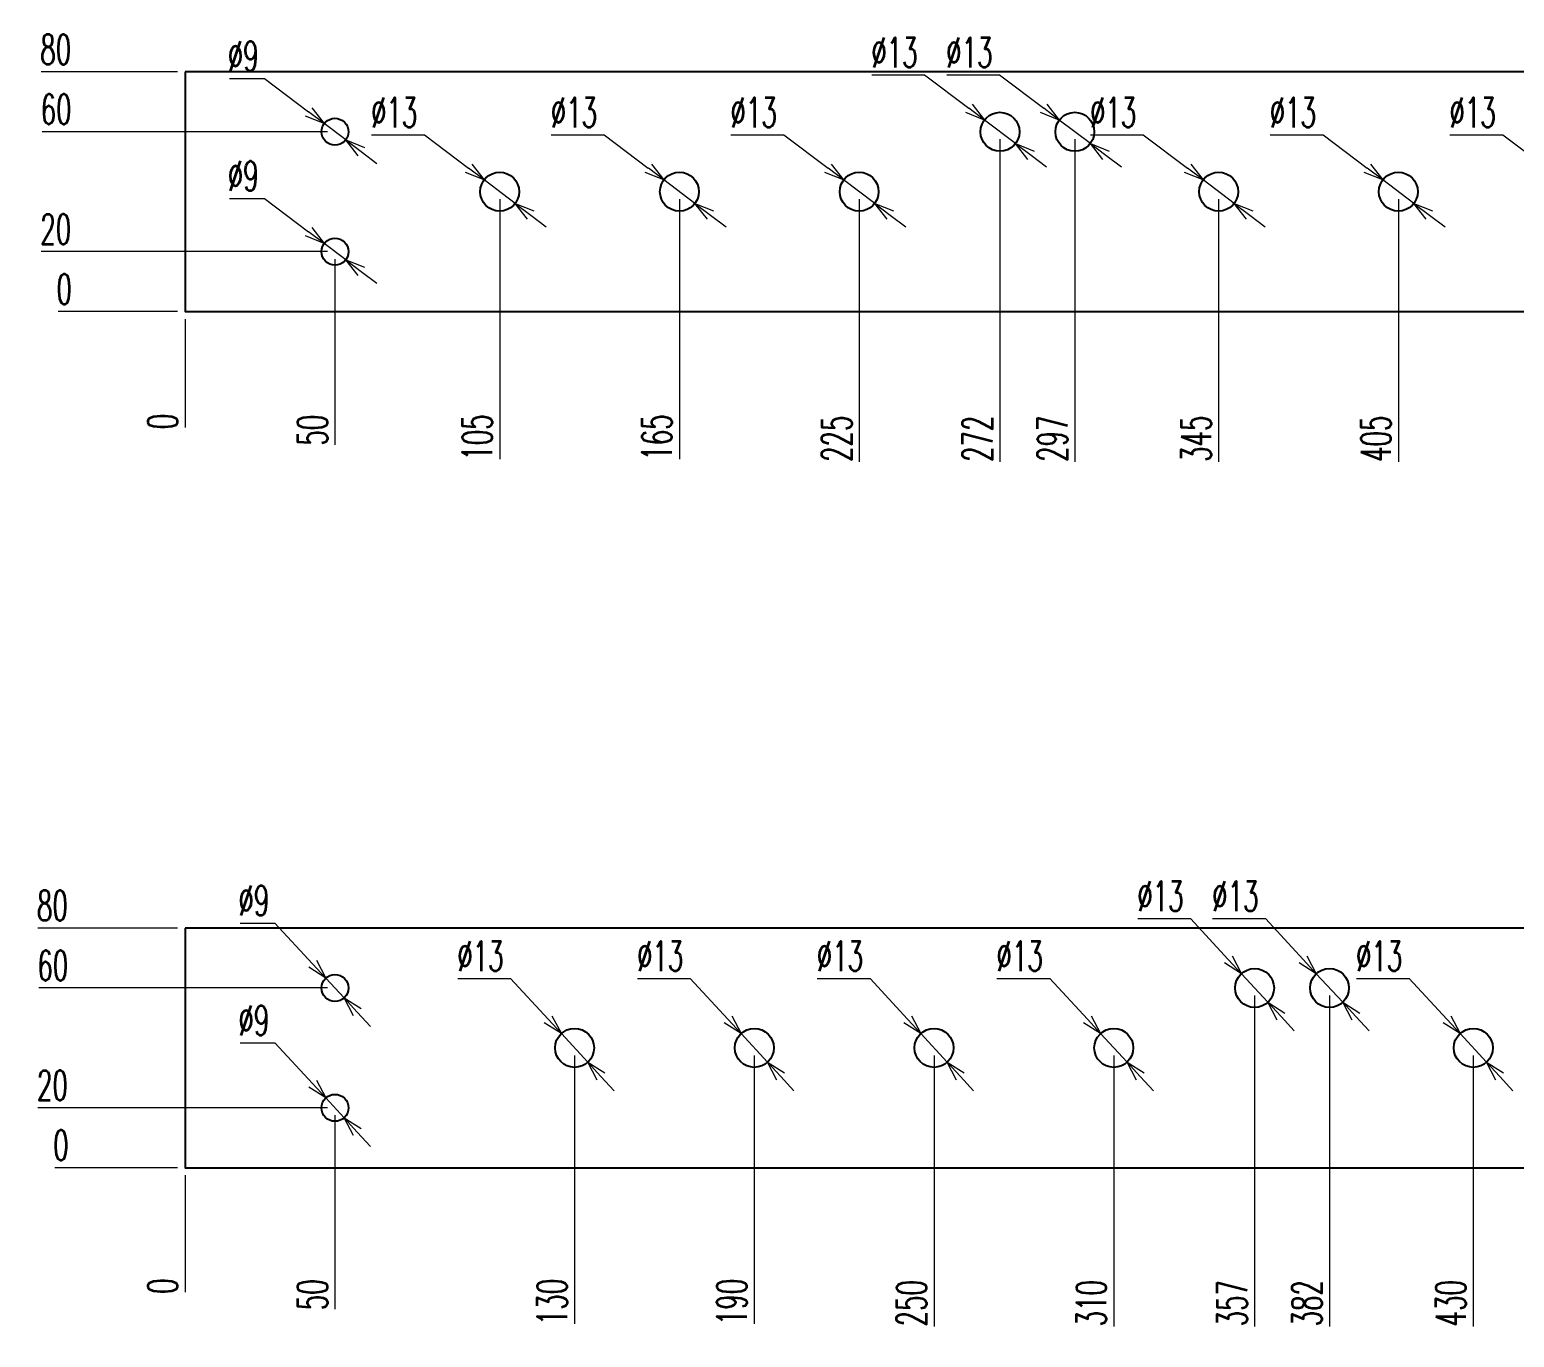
# Model space of a CAD drawing. Header units: millimetres. Extents: x 44190 to 77260, y -67199 to -50358.
# Drawn here: x 57994.9 to 58490.5, y -52876.5 to -52440.1 of the extents above; entities that cross this region are included whole.
import ezdxf

# ---------------------------------------------------------------- set-up
doc = ezdxf.new("R2010")
doc.units = ezdxf.units.MM
doc.header["$LTSCALE"] = 3
doc.layers.add('@.VISIBLE', color=7, linetype='Continuous')
doc.styles.add('Ann_w01', font='romans.shx', dxfattribs={"width": 0.6, "bigfont": 'chineset.shx'})
doc.dimstyles.new('Dim 01_SC05', dxfattribs={"dimscale": 5, "dimtxt": 2, "dimasz": 1.3, "dimexe": 0.5, "dimexo": 0.5, "dimgap": 0.5, "dimtad": 1, "dimtoh": 1, "dimdec": 1, "dimzin": 12, "dimdsep": 46, "dimtxsty": 'Ann_w01', "dimblk": 'OPEN30', "dimcen": 1.5, "dimclrd": 6, "dimclre": 6, "dimclrt": 3, "dimadec": 1, "dimazin": 3, "dimtm": 1e-09, "dimtfac": 1, "dimtdec": 1, "dimtmove": 0, "dimatfit": 3, "dimldrblk": 'OPEN30', "dimfxl": 1, "dimtolj": 1, "dimlwd": 20, "dimlwe": 20, "dimarcsym": 0})

# ---------------------------------------------------------------- blocks, each defined once
blk = doc.blocks.new('*D562')
at = {"color": 6, "lineweight": 20, "transparency": 16777216}
blk.add_line((58046.83, -52536.66), (58046.83, -52572.89), dxfattribs=at)
at = {"layer": 'Defpoints', "color": 0, "transparency": 16777216}
for p in [(58046.83, -52494.16), (58046.83, -52534.16), (58046.83, -52566.39)]:
    blk.add_point(p, dxfattribs=at)
at = {"color": 3, "transparency": 16777216, "insert": (58039.33, -52570.89), "char_height": 10, "attachment_point": 5, "rotation": 90, "style": 'Ann_w01'}
blk.add_mtext('\\A1;0', dxfattribs=at)
blk = doc.blocks.new('_Open30')
at = {"color": 0, "linetype": 'ByBlock', "lineweight": -2}
for p, q in [((-1, 0.268), (0, 0)), ((0, 0), (-1, -0.268)), ((0, 0), (-1, 0))]:
    blk.add_line(p, q, dxfattribs=at)
blk = doc.blocks.new('*D563')
at = {"color": 6, "lineweight": 20, "transparency": 16777216}
blk.add_line((58096.83, -52516.66), (58096.83, -52578.61), dxfattribs=at)
at = {"layer": 'Defpoints', "color": 0, "transparency": 16777216}
for p in [(58046.83, -52494.16), (58096.83, -52514.16), (58096.83, -52566.39)]:
    blk.add_point(p, dxfattribs=at)
at = {"color": 3, "transparency": 16777216, "insert": (58089.33, -52573.75), "char_height": 10, "attachment_point": 5, "rotation": 90, "style": 'Ann_w01'}
blk.add_mtext('\\A1;50', dxfattribs=at)
blk = doc.blocks.new('*D564')
at = {"color": 6, "lineweight": 20, "transparency": 16777216}
blk.add_line((58151.83, -52496.66), (58151.83, -52583.46), dxfattribs=at)
at = {"layer": 'Defpoints', "color": 0, "transparency": 16777216}
for p in [(58046.83, -52494.16), (58151.83, -52494.16), (58151.83, -52566.39)]:
    blk.add_point(p, dxfattribs=at)
at = {"color": 3, "transparency": 16777216, "insert": (58144.33, -52576.18), "char_height": 10, "attachment_point": 5, "rotation": 90, "style": 'Ann_w01'}
blk.add_mtext('\\A1;105', dxfattribs=at)
blk = doc.blocks.new('*D565')
at = {"color": 6, "lineweight": 20, "transparency": 16777216}
blk.add_line((58211.83, -52496.66), (58211.83, -52583.46), dxfattribs=at)
at = {"layer": 'Defpoints', "color": 0, "transparency": 16777216}
for p in [(58046.83, -52494.16), (58211.83, -52494.16), (58211.83, -52566.39)]:
    blk.add_point(p, dxfattribs=at)
at = {"color": 3, "transparency": 16777216, "insert": (58204.33, -52576.18), "char_height": 10, "attachment_point": 5, "rotation": 90, "style": 'Ann_w01'}
blk.add_mtext('\\A1;165', dxfattribs=at)
blk = doc.blocks.new('*D566')
at = {"color": 6, "lineweight": 20, "transparency": 16777216}
blk.add_line((58271.83, -52496.66), (58271.83, -52584.32), dxfattribs=at)
at = {"layer": 'Defpoints', "color": 0, "transparency": 16777216}
for p in [(58046.83, -52494.16), (58271.83, -52494.16), (58271.83, -52566.39)]:
    blk.add_point(p, dxfattribs=at)
at = {"color": 3, "transparency": 16777216, "insert": (58264.33, -52576.61), "char_height": 10, "attachment_point": 5, "rotation": 90, "style": 'Ann_w01'}
blk.add_mtext('\\A1;225', dxfattribs=at)
blk = doc.blocks.new('*D567')
at = {"color": 6, "lineweight": 20, "transparency": 16777216}
blk.add_line((58318.83, -52476.66), (58318.83, -52584.32), dxfattribs=at)
at = {"layer": 'Defpoints', "color": 0, "transparency": 16777216}
for p in [(58318.83, -52474.16), (58046.83, -52494.16), (58318.83, -52566.39)]:
    blk.add_point(p, dxfattribs=at)
at = {"color": 3, "transparency": 16777216, "insert": (58311.33, -52576.61), "char_height": 10, "attachment_point": 5, "rotation": 90, "style": 'Ann_w01'}
blk.add_mtext('\\A1;272', dxfattribs=at)
blk = doc.blocks.new('*D568')
at = {"color": 6, "lineweight": 20, "transparency": 16777216}
blk.add_line((58343.83, -52476.66), (58343.83, -52584.32), dxfattribs=at)
at = {"layer": 'Defpoints', "color": 0, "transparency": 16777216}
for p in [(58343.83, -52474.16), (58046.83, -52494.16), (58343.83, -52566.39)]:
    blk.add_point(p, dxfattribs=at)
at = {"color": 3, "transparency": 16777216, "insert": (58336.33, -52576.61), "char_height": 10, "attachment_point": 5, "rotation": 90, "style": 'Ann_w01'}
blk.add_mtext('\\A1;297', dxfattribs=at)
blk = doc.blocks.new('*D569')
at = {"color": 6, "lineweight": 20, "transparency": 16777216}
blk.add_line((58391.83, -52496.66), (58391.83, -52584.32), dxfattribs=at)
at = {"layer": 'Defpoints', "color": 0, "transparency": 16777216}
for p in [(58046.83, -52494.16), (58391.83, -52494.16), (58391.83, -52566.39)]:
    blk.add_point(p, dxfattribs=at)
at = {"color": 3, "transparency": 16777216, "insert": (58384.33, -52576.61), "char_height": 10, "attachment_point": 5, "rotation": 90, "style": 'Ann_w01'}
blk.add_mtext('\\A1;345', dxfattribs=at)
blk = doc.blocks.new('*D570')
at = {"color": 6, "lineweight": 20, "transparency": 16777216}
blk.add_line((58451.83, -52496.66), (58451.83, -52584.32), dxfattribs=at)
at = {"layer": 'Defpoints', "color": 0, "transparency": 16777216}
for p in [(58046.83, -52494.16), (58451.83, -52494.16), (58451.83, -52566.39)]:
    blk.add_point(p, dxfattribs=at)
at = {"color": 3, "transparency": 16777216, "insert": (58444.33, -52576.61), "char_height": 10, "attachment_point": 5, "rotation": 90, "style": 'Ann_w01'}
blk.add_mtext('\\A1;405', dxfattribs=at)
blk = doc.blocks.new('*D571')
at = {"color": 6, "lineweight": 20, "transparency": 16777216}
blk.add_line((58511.83, -52496.66), (58511.83, -52584.32), dxfattribs=at)
at = {"layer": 'Defpoints', "color": 0, "transparency": 16777216}
for p in [(58046.83, -52494.16), (58511.83, -52494.16), (58511.83, -52566.39)]:
    blk.add_point(p, dxfattribs=at)
at = {"color": 3, "transparency": 16777216, "insert": (58504.33, -52576.61), "char_height": 10, "attachment_point": 5, "rotation": 90, "style": 'Ann_w01'}
blk.add_mtext('\\A1;465', dxfattribs=at)
blk = doc.blocks.new('*D572')
at = {"color": 6, "lineweight": 20, "transparency": 16777216}
blk.add_line((58571.83, -52496.66), (58571.83, -52584.32), dxfattribs=at)
at = {"layer": 'Defpoints', "color": 0, "transparency": 16777216}
for p in [(58046.83, -52494.16), (58571.83, -52494.16), (58571.83, -52566.39)]:
    blk.add_point(p, dxfattribs=at)
at = {"color": 3, "transparency": 16777216, "insert": (58564.33, -52576.61), "char_height": 10, "attachment_point": 5, "rotation": 90, "style": 'Ann_w01'}
blk.add_mtext('\\A1;525', dxfattribs=at)
blk = doc.blocks.new('*D573')
at = {"color": 6, "lineweight": 20, "transparency": 16777216}
blk.add_line((58631.83, -52496.66), (58631.83, -52584.32), dxfattribs=at)
at = {"layer": 'Defpoints', "color": 0, "transparency": 16777216}
for p in [(58046.83, -52494.16), (58631.83, -52494.16), (58631.83, -52566.39)]:
    blk.add_point(p, dxfattribs=at)
at = {"color": 3, "transparency": 16777216, "insert": (58624.33, -52576.61), "char_height": 10, "attachment_point": 5, "rotation": 90, "style": 'Ann_w01'}
blk.add_mtext('\\A1;585', dxfattribs=at)
blk = doc.blocks.new('*D574')
at = {"color": 6, "lineweight": 20, "transparency": 16777216}
blk.add_line((58691.83, -52496.66), (58691.83, -52584.04), dxfattribs=at)
at = {"layer": 'Defpoints', "color": 0, "transparency": 16777216}
for p in [(58046.83, -52494.16), (58691.83, -52494.16), (58691.83, -52566.39)]:
    blk.add_point(p, dxfattribs=at)
at = {"color": 3, "transparency": 16777216, "insert": (58684.33, -52576.46), "char_height": 10, "attachment_point": 5, "rotation": 90, "style": 'Ann_w01'}
blk.add_mtext('\\A1;645', dxfattribs=at)
blk = doc.blocks.new('*D575')
at = {"color": 6, "lineweight": 20, "transparency": 16777216}
blk.add_line((58736.83, -52516.66), (58736.83, -52584.04), dxfattribs=at)
at = {"layer": 'Defpoints', "color": 0, "transparency": 16777216}
for p in [(58046.83, -52494.16), (58736.83, -52514.16), (58736.83, -52566.39)]:
    blk.add_point(p, dxfattribs=at)
at = {"color": 3, "transparency": 16777216, "insert": (58729.33, -52576.46), "char_height": 10, "attachment_point": 5, "rotation": 90, "style": 'Ann_w01'}
blk.add_mtext('\\A1;690', dxfattribs=at)
blk = doc.blocks.new('*D576')
at = {"color": 6, "lineweight": 20, "transparency": 16777216}
blk.add_line((58786.83, -52536.66), (58786.83, -52584.32), dxfattribs=at)
at = {"layer": 'Defpoints', "color": 0, "transparency": 16777216}
for p in [(58046.83, -52494.16), (58786.83, -52534.16), (58786.83, -52566.39)]:
    blk.add_point(p, dxfattribs=at)
at = {"color": 3, "transparency": 16777216, "insert": (58779.33, -52576.61), "char_height": 10, "attachment_point": 5, "rotation": 90, "style": 'Ann_w01'}
blk.add_mtext('\\A1;740', dxfattribs=at)
blk = doc.blocks.new('*D577')
at = {"color": 6, "lineweight": 20, "transparency": 16777216}
blk.add_line((58044.33, -52534.16), (58004.48, -52534.16), dxfattribs=at)
at = {"layer": 'Defpoints', "color": 0, "transparency": 16777216}
for p in [(58010.98, -52534.16), (58046.83, -52534.16), (58046.83, -52534.16)]:
    blk.add_point(p, dxfattribs=at)
at = {"color": 3, "transparency": 16777216, "insert": (58006.48, -52526.66), "char_height": 10, "attachment_point": 5, "style": 'Ann_w01'}
blk.add_mtext('\\A1;0', dxfattribs=at)
blk = doc.blocks.new('*D578')
at = {"color": 6, "lineweight": 20, "transparency": 16777216}
blk.add_line((58094.33, -52514.16), (57998.77, -52514.16), dxfattribs=at)
at = {"layer": 'Defpoints', "color": 0, "transparency": 16777216}
for p in [(58010.98, -52514.16), (58096.83, -52514.16), (58046.83, -52534.16)]:
    blk.add_point(p, dxfattribs=at)
at = {"color": 3, "transparency": 16777216, "insert": (58003.63, -52506.66), "char_height": 10, "attachment_point": 5, "style": 'Ann_w01'}
blk.add_mtext('\\A1;20', dxfattribs=at)
blk = doc.blocks.new('*D579')
at = {"color": 6, "lineweight": 20, "transparency": 16777216}
blk.add_line((58094.33, -52474.16), (57999.05, -52474.16), dxfattribs=at)
at = {"layer": 'Defpoints', "color": 0, "transparency": 16777216}
for p in [(58010.98, -52474.16), (58096.83, -52474.16), (58046.83, -52534.16)]:
    blk.add_point(p, dxfattribs=at)
at = {"color": 3, "transparency": 16777216, "insert": (58003.77, -52466.66), "char_height": 10, "attachment_point": 5, "style": 'Ann_w01'}
blk.add_mtext('\\A1;60', dxfattribs=at)
blk = doc.blocks.new('*D580')
at = {"color": 6, "lineweight": 20, "transparency": 16777216}
blk.add_line((58044.33, -52454.16), (57998.77, -52454.16), dxfattribs=at)
at = {"layer": 'Defpoints', "color": 0, "transparency": 16777216}
for p in [(58010.98, -52454.16), (58046.83, -52454.16), (58046.83, -52534.16)]:
    blk.add_point(p, dxfattribs=at)
at = {"color": 3, "transparency": 16777216, "insert": (58003.63, -52446.66), "char_height": 10, "attachment_point": 5, "style": 'Ann_w01'}
blk.add_mtext('\\A1;80', dxfattribs=at)
blk = doc.blocks.new('*D583')
at = {"color": 6, "lineweight": 20, "transparency": 16777216}
for p, q in [((58061.64, -52456.39), (58073.28, -52456.39)), ((58073.28, -52456.39), (58088.05, -52467.53)), ((58100.42, -52476.87), (58093.24, -52471.45)), ((58105.61, -52480.78), (58110.8, -52484.7))]:
    blk.add_line(p, q, dxfattribs=at)
at = {"layer": 'Defpoints', "color": 0, "transparency": 16777216}
for p in [(58093.24, -52471.45), (58100.42, -52476.87)]:
    blk.add_point(p, dxfattribs=at)
at = {"color": 6, "lineweight": 20, "transparency": 16777216, "xscale": 6.5, "yscale": 6.5, "zscale": 6.5}
for p, rotation in [((58093.24, -52471.45), 322.9653012072072), ((58100.42, -52476.87), 142.9653012072072)]:
    blk.add_blockref('_Open30', p, dxfattribs=dict(at, rotation=rotation))
at = {"color": 3, "transparency": 16777216, "insert": (58066.21, -52448.89), "char_height": 10, "attachment_point": 5, "style": 'Ann_w01'}
blk.add_mtext('\\A1;∅9', dxfattribs=at)
blk = doc.blocks.new('*D584')
at = {"color": 6, "lineweight": 20, "transparency": 16777216}
for p, q in [((58061.64, -52496.39), (58073.28, -52496.39)), ((58073.28, -52496.39), (58088.05, -52507.53)), ((58100.42, -52516.87), (58093.24, -52511.45)), ((58105.61, -52520.78), (58110.8, -52524.7))]:
    blk.add_line(p, q, dxfattribs=at)
at = {"layer": 'Defpoints', "color": 0, "transparency": 16777216}
for p in [(58093.24, -52511.45), (58100.42, -52516.87)]:
    blk.add_point(p, dxfattribs=at)
at = {"color": 6, "lineweight": 20, "transparency": 16777216, "xscale": 6.5, "yscale": 6.5, "zscale": 6.5}
for p, rotation in [((58093.24, -52511.45), 322.9653012072993), ((58100.42, -52516.87), 142.9653012072993)]:
    blk.add_blockref('_Open30', p, dxfattribs=dict(at, rotation=rotation))
at = {"color": 3, "transparency": 16777216, "insert": (58066.21, -52488.89), "char_height": 10, "attachment_point": 5, "style": 'Ann_w01'}
blk.add_mtext('\\A1;∅9', dxfattribs=at)
blk = doc.blocks.new('*D588')
at = {"color": 6, "lineweight": 20, "transparency": 16777216}
for p, q in [((58469.04, -52475.18), (58486.68, -52475.18)), ((58486.68, -52475.18), (58501.45, -52486.33)), ((58517.02, -52498.07), (58506.64, -52490.24)), ((58522.21, -52501.99), (58527.4, -52505.9))]:
    blk.add_line(p, q, dxfattribs=at)
at = {"layer": 'Defpoints', "color": 0, "transparency": 16777216}
for p in [(58506.64, -52490.24), (58517.02, -52498.07)]:
    blk.add_point(p, dxfattribs=at)
at = {"color": 6, "lineweight": 20, "transparency": 16777216, "xscale": 6.5, "yscale": 6.5, "zscale": 6.5}
for p, rotation in [((58506.64, -52490.24), 322.9653012073327), ((58517.02, -52498.07), 142.9653012073327)]:
    blk.add_blockref('_Open30', p, dxfattribs=dict(at, rotation=rotation))
at = {"color": 3, "transparency": 16777216, "insert": (58476.61, -52467.68), "char_height": 10, "attachment_point": 5, "style": 'Ann_w01'}
blk.add_mtext('\\A1;∅13', dxfattribs=at)
blk = doc.blocks.new('*D589')
at = {"color": 6, "lineweight": 20, "transparency": 16777216}
for p, q in [((58409.04, -52475.18), (58426.68, -52475.18)), ((58426.68, -52475.18), (58441.45, -52486.33)), ((58457.02, -52498.07), (58446.64, -52490.24)), ((58462.21, -52501.99), (58467.4, -52505.9))]:
    blk.add_line(p, q, dxfattribs=at)
at = {"layer": 'Defpoints', "color": 0, "transparency": 16777216}
for p in [(58446.64, -52490.24), (58457.02, -52498.07)]:
    blk.add_point(p, dxfattribs=at)
at = {"color": 6, "lineweight": 20, "transparency": 16777216, "xscale": 6.5, "yscale": 6.5, "zscale": 6.5}
for p, rotation in [((58446.64, -52490.24), 322.9653012073839), ((58457.02, -52498.07), 142.9653012073839)]:
    blk.add_blockref('_Open30', p, dxfattribs=dict(at, rotation=rotation))
at = {"color": 3, "transparency": 16777216, "insert": (58416.61, -52467.68), "char_height": 10, "attachment_point": 5, "style": 'Ann_w01'}
blk.add_mtext('\\A1;∅13', dxfattribs=at)
blk = doc.blocks.new('*D590')
at = {"color": 6, "lineweight": 20, "transparency": 16777216}
for p, q in [((58349.04, -52475.18), (58366.68, -52475.18)), ((58366.68, -52475.18), (58381.45, -52486.33)), ((58397.02, -52498.07), (58386.64, -52490.24)), ((58402.21, -52501.99), (58407.4, -52505.9))]:
    blk.add_line(p, q, dxfattribs=at)
at = {"layer": 'Defpoints', "color": 0, "transparency": 16777216}
for p in [(58386.64, -52490.24), (58397.02, -52498.07)]:
    blk.add_point(p, dxfattribs=at)
at = {"color": 6, "lineweight": 20, "transparency": 16777216, "xscale": 6.5, "yscale": 6.5, "zscale": 6.5}
for p, rotation in [((58386.64, -52490.24), 322.9653012073646), ((58397.02, -52498.07), 142.9653012073646)]:
    blk.add_blockref('_Open30', p, dxfattribs=dict(at, rotation=rotation))
at = {"color": 3, "transparency": 16777216, "insert": (58356.61, -52467.68), "char_height": 10, "attachment_point": 5, "style": 'Ann_w01'}
blk.add_mtext('\\A1;∅13', dxfattribs=at)
blk = doc.blocks.new('*D591')
at = {"color": 6, "lineweight": 20, "transparency": 16777216}
for p, q in [((58109.04, -52475.18), (58126.68, -52475.18)), ((58126.68, -52475.18), (58141.45, -52486.33)), ((58157.02, -52498.07), (58146.64, -52490.24)), ((58162.21, -52501.99), (58167.4, -52505.9))]:
    blk.add_line(p, q, dxfattribs=at)
at = {"layer": 'Defpoints', "color": 0, "transparency": 16777216}
for p in [(58146.64, -52490.24), (58157.02, -52498.07)]:
    blk.add_point(p, dxfattribs=at)
at = {"color": 6, "lineweight": 20, "transparency": 16777216, "xscale": 6.5, "yscale": 6.5, "zscale": 6.5}
for p, rotation in [((58146.64, -52490.24), 322.9653012072811), ((58157.02, -52498.07), 142.965301207281)]:
    blk.add_blockref('_Open30', p, dxfattribs=dict(at, rotation=rotation))
at = {"color": 3, "transparency": 16777216, "insert": (58116.61, -52467.68), "char_height": 10, "attachment_point": 5, "style": 'Ann_w01'}
blk.add_mtext('\\A1;∅13', dxfattribs=at)
blk = doc.blocks.new('*D592')
at = {"color": 6, "lineweight": 20, "transparency": 16777216}
for p, q in [((58169.04, -52475.18), (58186.68, -52475.18)), ((58186.68, -52475.18), (58201.45, -52486.33)), ((58217.02, -52498.07), (58206.64, -52490.24)), ((58222.21, -52501.99), (58227.4, -52505.9))]:
    blk.add_line(p, q, dxfattribs=at)
at = {"layer": 'Defpoints', "color": 0, "transparency": 16777216}
for p in [(58206.64, -52490.24), (58217.02, -52498.07)]:
    blk.add_point(p, dxfattribs=at)
at = {"color": 6, "lineweight": 20, "transparency": 16777216, "xscale": 6.5, "yscale": 6.5, "zscale": 6.5}
for p, rotation in [((58206.64, -52490.24), 322.9653012072748), ((58217.02, -52498.07), 142.9653012072748)]:
    blk.add_blockref('_Open30', p, dxfattribs=dict(at, rotation=rotation))
at = {"color": 3, "transparency": 16777216, "insert": (58176.61, -52467.68), "char_height": 10, "attachment_point": 5, "style": 'Ann_w01'}
blk.add_mtext('\\A1;∅13', dxfattribs=at)
blk = doc.blocks.new('*D593')
at = {"color": 6, "lineweight": 20, "transparency": 16777216}
for p, q in [((58229.04, -52475.18), (58246.68, -52475.18)), ((58246.68, -52475.18), (58261.45, -52486.33)), ((58277.02, -52498.07), (58266.64, -52490.24)), ((58282.21, -52501.99), (58287.4, -52505.9))]:
    blk.add_line(p, q, dxfattribs=at)
at = {"layer": 'Defpoints', "color": 0, "transparency": 16777216}
for p in [(58266.64, -52490.24), (58277.02, -52498.07)]:
    blk.add_point(p, dxfattribs=at)
at = {"color": 6, "lineweight": 20, "transparency": 16777216, "xscale": 6.5, "yscale": 6.5, "zscale": 6.5}
for p, rotation in [((58266.64, -52490.24), 322.9653012072878), ((58277.02, -52498.07), 142.9653012072878)]:
    blk.add_blockref('_Open30', p, dxfattribs=dict(at, rotation=rotation))
at = {"color": 3, "transparency": 16777216, "insert": (58236.61, -52467.68), "char_height": 10, "attachment_point": 5, "style": 'Ann_w01'}
blk.add_mtext('\\A1;∅13', dxfattribs=at)
blk = doc.blocks.new('*D594')
at = {"color": 6, "lineweight": 20, "transparency": 16777216}
for p, q in [((58301.04, -52455.18), (58318.68, -52455.18)), ((58318.68, -52455.18), (58333.45, -52466.33)), ((58349.02, -52478.07), (58338.64, -52470.24)), ((58354.21, -52481.99), (58359.4, -52485.9))]:
    blk.add_line(p, q, dxfattribs=at)
at = {"layer": 'Defpoints', "color": 0, "transparency": 16777216}
for p in [(58338.64, -52470.24), (58349.02, -52478.07)]:
    blk.add_point(p, dxfattribs=at)
at = {"color": 6, "lineweight": 20, "transparency": 16777216, "xscale": 6.5, "yscale": 6.5, "zscale": 6.5}
for p, rotation in [((58338.64, -52470.24), 322.9653012072429), ((58349.02, -52478.07), 142.9653012072429)]:
    blk.add_blockref('_Open30', p, dxfattribs=dict(at, rotation=rotation))
at = {"color": 3, "transparency": 16777216, "insert": (58308.61, -52447.68), "char_height": 10, "attachment_point": 5, "style": 'Ann_w01'}
blk.add_mtext('\\A1;∅13', dxfattribs=at)
blk = doc.blocks.new('*D595')
at = {"color": 6, "lineweight": 20, "transparency": 16777216}
for p, q in [((58276.04, -52455.18), (58293.68, -52455.18)), ((58293.68, -52455.18), (58308.45, -52466.33)), ((58324.02, -52478.07), (58313.64, -52470.24)), ((58329.21, -52481.99), (58334.4, -52485.9))]:
    blk.add_line(p, q, dxfattribs=at)
at = {"layer": 'Defpoints', "color": 0, "transparency": 16777216}
for p in [(58313.64, -52470.24), (58324.02, -52478.07)]:
    blk.add_point(p, dxfattribs=at)
at = {"color": 6, "lineweight": 20, "transparency": 16777216, "xscale": 6.5, "yscale": 6.5, "zscale": 6.5}
for p, rotation in [((58313.64, -52470.24), 322.9653012072429), ((58324.02, -52478.07), 142.9653012072429)]:
    blk.add_blockref('_Open30', p, dxfattribs=dict(at, rotation=rotation))
at = {"color": 3, "transparency": 16777216, "insert": (58283.61, -52447.68), "char_height": 10, "attachment_point": 5, "style": 'Ann_w01'}
blk.add_mtext('\\A1;∅13', dxfattribs=at)
blk = doc.blocks.new('*D596')
at = {"color": 6, "lineweight": 20, "transparency": 16777216}
blk.add_line((58046.83, -52822.41), (58046.83, -52861.43), dxfattribs=at)
at = {"layer": 'Defpoints', "color": 0, "transparency": 16777216}
for p in [(58046.83, -52779.91), (58046.83, -52819.91), (58046.83, -52854.93)]:
    blk.add_point(p, dxfattribs=at)
at = {"color": 3, "transparency": 16777216, "insert": (58039.33, -52859.43), "char_height": 10, "attachment_point": 5, "rotation": 90, "style": 'Ann_w01'}
blk.add_mtext('\\A1;0', dxfattribs=at)
blk = doc.blocks.new('*D597')
at = {"color": 6, "lineweight": 20, "transparency": 16777216}
blk.add_line((58096.83, -52802.41), (58096.83, -52867.14), dxfattribs=at)
at = {"layer": 'Defpoints', "color": 0, "transparency": 16777216}
for p in [(58046.83, -52779.91), (58096.83, -52799.91), (58096.83, -52854.93)]:
    blk.add_point(p, dxfattribs=at)
at = {"color": 3, "transparency": 16777216, "insert": (58089.33, -52862.28), "char_height": 10, "attachment_point": 5, "rotation": 90, "style": 'Ann_w01'}
blk.add_mtext('\\A1;50', dxfattribs=at)
blk = doc.blocks.new('*D598')
at = {"color": 6, "lineweight": 20, "transparency": 16777216}
blk.add_line((58176.83, -52782.41), (58176.83, -52872), dxfattribs=at)
at = {"layer": 'Defpoints', "color": 0, "transparency": 16777216}
for p in [(58046.83, -52779.91), (58176.83, -52779.91), (58176.83, -52854.93)]:
    blk.add_point(p, dxfattribs=at)
at = {"color": 3, "transparency": 16777216, "insert": (58169.33, -52864.71), "char_height": 10, "attachment_point": 5, "rotation": 90, "style": 'Ann_w01'}
blk.add_mtext('\\A1;130', dxfattribs=at)
blk = doc.blocks.new('*D599')
at = {"color": 6, "lineweight": 20, "transparency": 16777216}
blk.add_line((58236.83, -52782.41), (58236.83, -52872), dxfattribs=at)
at = {"layer": 'Defpoints', "color": 0, "transparency": 16777216}
for p in [(58046.83, -52779.91), (58236.83, -52779.91), (58236.83, -52854.93)]:
    blk.add_point(p, dxfattribs=at)
at = {"color": 3, "transparency": 16777216, "insert": (58229.33, -52864.71), "char_height": 10, "attachment_point": 5, "rotation": 90, "style": 'Ann_w01'}
blk.add_mtext('\\A1;190', dxfattribs=at)
blk = doc.blocks.new('*D600')
at = {"color": 6, "lineweight": 20, "transparency": 16777216}
blk.add_line((58296.83, -52782.41), (58296.83, -52872.85), dxfattribs=at)
at = {"layer": 'Defpoints', "color": 0, "transparency": 16777216}
for p in [(58046.83, -52779.91), (58296.83, -52779.91), (58296.83, -52854.93)]:
    blk.add_point(p, dxfattribs=at)
at = {"color": 3, "transparency": 16777216, "insert": (58289.33, -52865.14), "char_height": 10, "attachment_point": 5, "rotation": 90, "style": 'Ann_w01'}
blk.add_mtext('\\A1;250', dxfattribs=at)
blk = doc.blocks.new('*D601')
at = {"color": 6, "lineweight": 20, "transparency": 16777216}
blk.add_line((58356.83, -52782.41), (58356.83, -52872.85), dxfattribs=at)
at = {"layer": 'Defpoints', "color": 0, "transparency": 16777216}
for p in [(58046.83, -52779.91), (58356.83, -52779.91), (58356.83, -52854.93)]:
    blk.add_point(p, dxfattribs=at)
at = {"color": 3, "transparency": 16777216, "insert": (58349.33, -52865.14), "char_height": 10, "attachment_point": 5, "rotation": 90, "style": 'Ann_w01'}
blk.add_mtext('\\A1;310', dxfattribs=at)
blk = doc.blocks.new('*D602')
at = {"color": 6, "lineweight": 20, "transparency": 16777216}
blk.add_line((58403.83, -52762.41), (58403.83, -52872.85), dxfattribs=at)
at = {"layer": 'Defpoints', "color": 0, "transparency": 16777216}
for p in [(58403.83, -52759.91), (58046.83, -52779.91), (58403.83, -52854.93)]:
    blk.add_point(p, dxfattribs=at)
at = {"color": 3, "transparency": 16777216, "insert": (58396.33, -52865.14), "char_height": 10, "attachment_point": 5, "rotation": 90, "style": 'Ann_w01'}
blk.add_mtext('\\A1;357', dxfattribs=at)
blk = doc.blocks.new('*D603')
at = {"color": 6, "lineweight": 20, "transparency": 16777216}
blk.add_line((58428.83, -52762.41), (58428.83, -52872.85), dxfattribs=at)
at = {"layer": 'Defpoints', "color": 0, "transparency": 16777216}
for p in [(58428.83, -52759.91), (58046.83, -52779.91), (58428.83, -52854.93)]:
    blk.add_point(p, dxfattribs=at)
at = {"color": 3, "transparency": 16777216, "insert": (58421.33, -52865.14), "char_height": 10, "attachment_point": 5, "rotation": 90, "style": 'Ann_w01'}
blk.add_mtext('\\A1;382', dxfattribs=at)
blk = doc.blocks.new('*D604')
at = {"color": 6, "lineweight": 20, "transparency": 16777216}
blk.add_line((58476.83, -52782.41), (58476.83, -52872.85), dxfattribs=at)
at = {"layer": 'Defpoints', "color": 0, "transparency": 16777216}
for p in [(58046.83, -52779.91), (58476.83, -52779.91), (58476.83, -52854.93)]:
    blk.add_point(p, dxfattribs=at)
at = {"color": 3, "transparency": 16777216, "insert": (58469.33, -52865.14), "char_height": 10, "attachment_point": 5, "rotation": 90, "style": 'Ann_w01'}
blk.add_mtext('\\A1;430', dxfattribs=at)
blk = doc.blocks.new('*D605')
at = {"color": 6, "lineweight": 20, "transparency": 16777216}
blk.add_line((58536.83, -52782.41), (58536.83, -52872.85), dxfattribs=at)
at = {"layer": 'Defpoints', "color": 0, "transparency": 16777216}
for p in [(58046.83, -52779.91), (58536.83, -52779.91), (58536.83, -52854.93)]:
    blk.add_point(p, dxfattribs=at)
at = {"color": 3, "transparency": 16777216, "insert": (58529.33, -52865.14), "char_height": 10, "attachment_point": 5, "rotation": 90, "style": 'Ann_w01'}
blk.add_mtext('\\A1;490', dxfattribs=at)
blk = doc.blocks.new('*D606')
at = {"color": 6, "lineweight": 20, "transparency": 16777216}
blk.add_line((58596.83, -52782.41), (58596.83, -52872.85), dxfattribs=at)
at = {"layer": 'Defpoints', "color": 0, "transparency": 16777216}
for p in [(58046.83, -52779.91), (58596.83, -52779.91), (58596.83, -52854.93)]:
    blk.add_point(p, dxfattribs=at)
at = {"color": 3, "transparency": 16777216, "insert": (58589.33, -52865.14), "char_height": 10, "attachment_point": 5, "rotation": 90, "style": 'Ann_w01'}
blk.add_mtext('\\A1;550', dxfattribs=at)
blk = doc.blocks.new('*D607')
at = {"color": 6, "lineweight": 20, "transparency": 16777216}
blk.add_line((58656.83, -52782.41), (58656.83, -52872.57), dxfattribs=at)
at = {"layer": 'Defpoints', "color": 0, "transparency": 16777216}
for p in [(58046.83, -52779.91), (58656.83, -52779.91), (58656.83, -52854.93)]:
    blk.add_point(p, dxfattribs=at)
at = {"color": 3, "transparency": 16777216, "insert": (58649.33, -52865), "char_height": 10, "attachment_point": 5, "rotation": 90, "style": 'Ann_w01'}
blk.add_mtext('\\A1;610', dxfattribs=at)
blk = doc.blocks.new('*D608')
at = {"color": 6, "lineweight": 20, "transparency": 16777216}
blk.add_line((58736.83, -52802.41), (58736.83, -52872.57), dxfattribs=at)
at = {"layer": 'Defpoints', "color": 0, "transparency": 16777216}
for p in [(58046.83, -52779.91), (58736.83, -52799.91), (58736.83, -52854.93)]:
    blk.add_point(p, dxfattribs=at)
at = {"color": 3, "transparency": 16777216, "insert": (58729.33, -52865), "char_height": 10, "attachment_point": 5, "rotation": 90, "style": 'Ann_w01'}
blk.add_mtext('\\A1;690', dxfattribs=at)
blk = doc.blocks.new('*D609')
at = {"color": 6, "lineweight": 20, "transparency": 16777216}
blk.add_line((58786.83, -52822.41), (58786.83, -52872.85), dxfattribs=at)
at = {"layer": 'Defpoints', "color": 0, "transparency": 16777216}
for p in [(58046.83, -52779.91), (58786.83, -52819.91), (58786.83, -52854.93)]:
    blk.add_point(p, dxfattribs=at)
at = {"color": 3, "transparency": 16777216, "insert": (58779.33, -52865.14), "char_height": 10, "attachment_point": 5, "rotation": 90, "style": 'Ann_w01'}
blk.add_mtext('\\A1;740', dxfattribs=at)
blk = doc.blocks.new('*D610')
at = {"color": 6, "lineweight": 20, "transparency": 16777216}
blk.add_line((58044.33, -52819.91), (58003.37, -52819.91), dxfattribs=at)
at = {"layer": 'Defpoints', "color": 0, "transparency": 16777216}
for p in [(58009.87, -52819.91), (58046.83, -52819.91), (58046.83, -52819.91)]:
    blk.add_point(p, dxfattribs=at)
at = {"color": 3, "transparency": 16777216, "insert": (58005.37, -52812.41), "char_height": 10, "attachment_point": 5, "style": 'Ann_w01'}
blk.add_mtext('\\A1;0', dxfattribs=at)
blk = doc.blocks.new('*D611')
at = {"color": 6, "lineweight": 20, "transparency": 16777216}
blk.add_line((58094.33, -52799.91), (57997.65, -52799.91), dxfattribs=at)
at = {"layer": 'Defpoints', "color": 0, "transparency": 16777216}
for p in [(58009.87, -52799.91), (58096.83, -52799.91), (58046.83, -52819.91)]:
    blk.add_point(p, dxfattribs=at)
at = {"color": 3, "transparency": 16777216, "insert": (58002.51, -52792.41), "char_height": 10, "attachment_point": 5, "style": 'Ann_w01'}
blk.add_mtext('\\A1;20', dxfattribs=at)
blk = doc.blocks.new('*D612')
at = {"color": 6, "lineweight": 20, "transparency": 16777216}
blk.add_line((58094.33, -52759.91), (57997.94, -52759.91), dxfattribs=at)
at = {"layer": 'Defpoints', "color": 0, "transparency": 16777216}
for p in [(58009.87, -52759.91), (58096.83, -52759.91), (58046.83, -52819.91)]:
    blk.add_point(p, dxfattribs=at)
at = {"color": 3, "transparency": 16777216, "insert": (58002.65, -52752.41), "char_height": 10, "attachment_point": 5, "style": 'Ann_w01'}
blk.add_mtext('\\A1;60', dxfattribs=at)
blk = doc.blocks.new('*D613')
at = {"color": 6, "lineweight": 20, "transparency": 16777216}
blk.add_line((58044.33, -52739.91), (57997.65, -52739.91), dxfattribs=at)
at = {"layer": 'Defpoints', "color": 0, "transparency": 16777216}
for p in [(58009.87, -52739.91), (58046.83, -52739.91), (58046.83, -52819.91)]:
    blk.add_point(p, dxfattribs=at)
at = {"color": 3, "transparency": 16777216, "insert": (58002.51, -52732.41), "char_height": 10, "attachment_point": 5, "style": 'Ann_w01'}
blk.add_mtext('\\A1;80', dxfattribs=at)
blk = doc.blocks.new('*D617')
at = {"color": 6, "lineweight": 20, "transparency": 16777216}
for p, q in [((58437.82, -52756.76), (58455.47, -52756.76)), ((58455.47, -52756.76), (58468.01, -52770.36)), ((58481.24, -52784.69), (58472.42, -52775.14)), ((58485.65, -52789.47), (58490.05, -52794.24))]:
    blk.add_line(p, q, dxfattribs=at)
at = {"layer": 'Defpoints', "color": 0, "transparency": 16777216}
for p in [(58472.42, -52775.14), (58481.24, -52784.69)]:
    blk.add_point(p, dxfattribs=at)
at = {"color": 6, "lineweight": 20, "transparency": 16777216, "xscale": 6.5, "yscale": 6.5, "zscale": 6.5}
for p, rotation in [((58472.42, -52775.14), 312.6991915908694), ((58481.24, -52784.69), 132.6991915908694)]:
    blk.add_blockref('_Open30', p, dxfattribs=dict(at, rotation=rotation))
at = {"color": 3, "transparency": 16777216, "insert": (58445.4, -52749.26), "char_height": 10, "attachment_point": 5, "style": 'Ann_w01'}
blk.add_mtext('\\A1;∅13', dxfattribs=at)
blk = doc.blocks.new('*D618')
at = {"color": 6, "lineweight": 20, "transparency": 16777216}
for p, q in [((58137.82, -52756.76), (58155.47, -52756.76)), ((58155.47, -52756.76), (58168.01, -52770.36)), ((58181.24, -52784.69), (58172.42, -52775.14)), ((58185.65, -52789.47), (58190.05, -52794.24))]:
    blk.add_line(p, q, dxfattribs=at)
at = {"layer": 'Defpoints', "color": 0, "transparency": 16777216}
for p in [(58172.42, -52775.14), (58181.24, -52784.69)]:
    blk.add_point(p, dxfattribs=at)
at = {"color": 6, "lineweight": 20, "transparency": 16777216, "xscale": 6.5, "yscale": 6.5, "zscale": 6.5}
for p, rotation in [((58172.42, -52775.14), 312.6991915908241), ((58181.24, -52784.69), 132.6991915908241)]:
    blk.add_blockref('_Open30', p, dxfattribs=dict(at, rotation=rotation))
at = {"color": 3, "transparency": 16777216, "insert": (58145.4, -52749.26), "char_height": 10, "attachment_point": 5, "style": 'Ann_w01'}
blk.add_mtext('\\A1;∅13', dxfattribs=at)
blk = doc.blocks.new('*D619')
at = {"color": 6, "lineweight": 20, "transparency": 16777216}
for p, q in [((58197.82, -52756.76), (58215.47, -52756.76)), ((58215.47, -52756.76), (58228.01, -52770.36)), ((58241.24, -52784.69), (58232.42, -52775.14)), ((58245.65, -52789.47), (58250.05, -52794.24))]:
    blk.add_line(p, q, dxfattribs=at)
at = {"layer": 'Defpoints', "color": 0, "transparency": 16777216}
for p in [(58232.42, -52775.14), (58241.24, -52784.69)]:
    blk.add_point(p, dxfattribs=at)
at = {"color": 6, "lineweight": 20, "transparency": 16777216, "xscale": 6.5, "yscale": 6.5, "zscale": 6.5}
for p, rotation in [((58232.42, -52775.14), 312.6991915908749), ((58241.24, -52784.69), 132.6991915908749)]:
    blk.add_blockref('_Open30', p, dxfattribs=dict(at, rotation=rotation))
at = {"color": 3, "transparency": 16777216, "insert": (58205.4, -52749.26), "char_height": 10, "attachment_point": 5, "style": 'Ann_w01'}
blk.add_mtext('\\A1;∅13', dxfattribs=at)
blk = doc.blocks.new('*D620')
at = {"color": 6, "lineweight": 20, "transparency": 16777216}
for p, q in [((58257.82, -52756.76), (58275.47, -52756.76)), ((58275.47, -52756.76), (58288.01, -52770.36)), ((58301.24, -52784.69), (58292.42, -52775.14)), ((58305.65, -52789.47), (58310.05, -52794.24))]:
    blk.add_line(p, q, dxfattribs=at)
at = {"layer": 'Defpoints', "color": 0, "transparency": 16777216}
for p in [(58292.42, -52775.14), (58301.24, -52784.69)]:
    blk.add_point(p, dxfattribs=at)
at = {"color": 6, "lineweight": 20, "transparency": 16777216, "xscale": 6.5, "yscale": 6.5, "zscale": 6.5}
for p, rotation in [((58292.42, -52775.14), 312.6991915909003), ((58301.24, -52784.69), 132.6991915909003)]:
    blk.add_blockref('_Open30', p, dxfattribs=dict(at, rotation=rotation))
at = {"color": 3, "transparency": 16777216, "insert": (58265.4, -52749.26), "char_height": 10, "attachment_point": 5, "style": 'Ann_w01'}
blk.add_mtext('\\A1;∅13', dxfattribs=at)
blk = doc.blocks.new('*D621')
at = {"color": 6, "lineweight": 20, "transparency": 16777216}
for p, q in [((58317.82, -52756.76), (58335.47, -52756.76)), ((58335.47, -52756.76), (58348.01, -52770.36)), ((58361.24, -52784.69), (58352.42, -52775.14)), ((58365.65, -52789.47), (58370.05, -52794.24))]:
    blk.add_line(p, q, dxfattribs=at)
at = {"layer": 'Defpoints', "color": 0, "transparency": 16777216}
for p in [(58352.42, -52775.14), (58361.24, -52784.69)]:
    blk.add_point(p, dxfattribs=at)
at = {"color": 6, "lineweight": 20, "transparency": 16777216, "xscale": 6.5, "yscale": 6.5, "zscale": 6.5}
for p, rotation in [((58352.42, -52775.14), 312.6991915908712), ((58361.24, -52784.69), 132.6991915908713)]:
    blk.add_blockref('_Open30', p, dxfattribs=dict(at, rotation=rotation))
at = {"color": 3, "transparency": 16777216, "insert": (58325.4, -52749.26), "char_height": 10, "attachment_point": 5, "style": 'Ann_w01'}
blk.add_mtext('\\A1;∅13', dxfattribs=at)
blk = doc.blocks.new('*D624')
at = {"color": 6, "lineweight": 20, "transparency": 16777216}
for p, q in [((58065.18, -52738.23), (58076.82, -52738.23)), ((58076.82, -52738.23), (58089.37, -52751.83)), ((58099.88, -52763.22), (58093.78, -52756.61)), ((58104.29, -52768), (58108.7, -52772.77))]:
    blk.add_line(p, q, dxfattribs=at)
at = {"layer": 'Defpoints', "color": 0, "transparency": 16777216}
for p in [(58093.78, -52756.61), (58099.88, -52763.22)]:
    blk.add_point(p, dxfattribs=at)
at = {"color": 6, "lineweight": 20, "transparency": 16777216, "xscale": 6.5, "yscale": 6.5, "zscale": 6.5}
for p, rotation in [((58093.78, -52756.61), 312.6991915908066), ((58099.88, -52763.22), 132.6991915908066)]:
    blk.add_blockref('_Open30', p, dxfattribs=dict(at, rotation=rotation))
at = {"color": 3, "transparency": 16777216, "insert": (58069.75, -52730.73), "char_height": 10, "attachment_point": 5, "style": 'Ann_w01'}
blk.add_mtext('\\A1;∅9', dxfattribs=at)
blk = doc.blocks.new('*D625')
at = {"color": 6, "lineweight": 20, "transparency": 16777216}
for p, q in [((58065.18, -52778.23), (58076.82, -52778.23)), ((58076.82, -52778.23), (58089.37, -52791.83)), ((58099.88, -52803.22), (58093.78, -52796.61)), ((58104.29, -52808), (58108.7, -52812.77))]:
    blk.add_line(p, q, dxfattribs=at)
at = {"layer": 'Defpoints', "color": 0, "transparency": 16777216}
for p in [(58093.78, -52796.61), (58099.88, -52803.22)]:
    blk.add_point(p, dxfattribs=at)
at = {"color": 6, "lineweight": 20, "transparency": 16777216, "xscale": 6.5, "yscale": 6.5, "zscale": 6.5}
for p, rotation in [((58093.78, -52796.61), 312.6991915908328), ((58099.88, -52803.22), 132.6991915908328)]:
    blk.add_blockref('_Open30', p, dxfattribs=dict(at, rotation=rotation))
at = {"color": 3, "transparency": 16777216, "insert": (58069.75, -52770.73), "char_height": 10, "attachment_point": 5, "style": 'Ann_w01'}
blk.add_mtext('\\A1;∅9', dxfattribs=at)
blk = doc.blocks.new('*D626')
at = {"color": 6, "lineweight": 20, "transparency": 16777216}
for p, q in [((58389.82, -52736.76), (58407.47, -52736.76)), ((58407.47, -52736.76), (58420.01, -52750.36)), ((58433.24, -52764.69), (58424.42, -52755.14)), ((58437.65, -52769.47), (58442.05, -52774.24))]:
    blk.add_line(p, q, dxfattribs=at)
at = {"layer": 'Defpoints', "color": 0, "transparency": 16777216}
for p in [(58424.42, -52755.14), (58433.24, -52764.69)]:
    blk.add_point(p, dxfattribs=at)
at = {"color": 6, "lineweight": 20, "transparency": 16777216, "xscale": 6.5, "yscale": 6.5, "zscale": 6.5}
for p, rotation in [((58424.42, -52755.14), 312.6991915908006), ((58433.24, -52764.69), 132.6991915908006)]:
    blk.add_blockref('_Open30', p, dxfattribs=dict(at, rotation=rotation))
at = {"color": 3, "transparency": 16777216, "insert": (58397.4, -52729.26), "char_height": 10, "attachment_point": 5, "style": 'Ann_w01'}
blk.add_mtext('\\A1;∅13', dxfattribs=at)
blk = doc.blocks.new('*D627')
at = {"color": 6, "lineweight": 20, "transparency": 16777216}
for p, q in [((58364.82, -52736.76), (58382.47, -52736.76)), ((58382.47, -52736.76), (58395.01, -52750.36)), ((58408.24, -52764.69), (58399.42, -52755.14)), ((58412.65, -52769.47), (58417.05, -52774.24))]:
    blk.add_line(p, q, dxfattribs=at)
at = {"layer": 'Defpoints', "color": 0, "transparency": 16777216}
for p in [(58399.42, -52755.14), (58408.24, -52764.69)]:
    blk.add_point(p, dxfattribs=at)
at = {"color": 6, "lineweight": 20, "transparency": 16777216, "xscale": 6.5, "yscale": 6.5, "zscale": 6.5}
for p, rotation in [((58399.42, -52755.14), 312.6991915907607), ((58408.24, -52764.69), 132.6991915907607)]:
    blk.add_blockref('_Open30', p, dxfattribs=dict(at, rotation=rotation))
at = {"color": 3, "transparency": 16777216, "insert": (58372.4, -52729.26), "char_height": 10, "attachment_point": 5, "style": 'Ann_w01'}
blk.add_mtext('\\A1;∅13', dxfattribs=at)

msp = doc.modelspace()

# ---------------------------------------------------------------- linework, layer by layer
at = {"color": 1}
for centre, radius in [((58096.83, -52474.16), 4.5), ((58151.83, -52494.16), 6.5), ((58211.83, -52494.16), 6.5), ((58271.83, -52494.16), 6.5), ((58391.83, -52494.16), 6.5), ((58451.83, -52494.16), 6.5), ((58096.83, -52514.16), 4.5)]:
    msp.add_circle(centre, radius, dxfattribs=at)
at = {"layer": '@.VISIBLE', "color": 1}
msp.add_lwpolyline([(58046.83, -52454.16), (58046.83, -52534.16), (58786.83, -52534.16), (58786.83, -52454.16)], close=True, dxfattribs=at)
at = {"layer": '@.VISIBLE', "color": 2}
msp.add_lwpolyline([(58046.83, -52739.91), (58046.83, -52819.91), (58786.83, -52819.91), (58786.83, -52739.91)], close=True, dxfattribs=at)
at = {"layer": '@.VISIBLE', "color": 1}
for centre in [(58318.83, -52474.16), (58343.83, -52474.16)]:
    msp.add_circle(centre, 6.5, dxfattribs=at)
at = {"layer": '@.VISIBLE', "color": 2}
for centre, radius in [((58096.83, -52759.91), 4.5), ((58403.83, -52759.91), 6.5), ((58428.83, -52759.91), 6.5), ((58176.83, -52779.91), 6.5), ((58236.83, -52779.91), 6.5), ((58296.83, -52779.91), 6.5), ((58356.83, -52779.91), 6.5), ((58476.83, -52779.91), 6.5), ((58096.83, -52799.91), 4.5)]:
    msp.add_circle(centre, radius, dxfattribs=at)

# ---------------------------------------------------------------- dimensions: what is measured, and where the dimension line sits
for feature_location, offset, dtype, origin, picture, middle in [((58046.83, -52454.16), (-35.85, 0), 0, (58046.83, -52534.16), '*D580', (58003.63, -52446.66)), ((58096.83, -52474.16), (-85.85, 0), 0, (58046.83, -52534.16), '*D579', (58003.77, -52466.66)), ((58318.83, -52474.16), (0, -92.24), 1, (58046.83, -52494.16), '*D567', (58311.33, -52576.61)), ((58343.83, -52474.16), (0, -92.24), 1, (58046.83, -52494.16), '*D568', (58336.33, -52576.61)), ((58046.82920974, -52534.15578855), (0, -32.23762708), 1, (58046.82920974, -52494.15578855), '*D562', (58039.32920974, -52570.89341563)), ((58096.83, -52514.16), (0, -52.24), 1, (58046.83, -52494.16), '*D563', (58089.33, -52573.75)), ((58151.83, -52494.16), (0, -72.24), 1, (58046.83, -52494.16), '*D564', (58144.33, -52576.18)), ((58211.83, -52494.16), (0, -72.24), 1, (58046.83, -52494.16), '*D565', (58204.33, -52576.18)), ((58271.83, -52494.16), (0, -72.24), 1, (58046.83, -52494.16), '*D566', (58264.33, -52576.61)), ((58391.83, -52494.16), (0, -72.24), 1, (58046.83, -52494.16), '*D569', (58384.33, -52576.61)), ((58451.83, -52494.16), (0, -72.24), 1, (58046.83, -52494.16), '*D570', (58444.33, -52576.61)), ((58511.83, -52494.16), (0, -72.24), 1, (58046.83, -52494.16), '*D571', (58504.33, -52576.61)), ((58571.83, -52494.16), (0, -72.24), 1, (58046.83, -52494.16), '*D572', (58564.33, -52576.61)), ((58631.83, -52494.16), (0, -72.24), 1, (58046.83, -52494.16), '*D573', (58624.33, -52576.61)), ((58691.83, -52494.16), (0, -72.24), 1, (58046.83, -52494.16), '*D574', (58684.33, -52576.46)), ((58736.83, -52514.16), (0, -52.24), 1, (58046.83, -52494.16), '*D575', (58729.33, -52576.46)), ((58786.83, -52534.16), (0, -32.24), 1, (58046.83, -52494.16), '*D576', (58779.33, -52576.61)), ((58096.83, -52514.16), (-85.85, 0), 0, (58046.83, -52534.16), '*D578', (58003.63, -52506.66)), ((58046.82920974, -52534.15578855), (-35.8458198, 0), 0, (58046.82920974, -52534.15578855), '*D577', (58006.48338994, -52526.65578855)), ((58046.83, -52739.91), (-36.96, 0), 0, (58046.83, -52819.91), '*D613', (58002.51, -52732.41)), ((58096.83, -52759.91), (-86.96, 0), 0, (58046.83, -52819.91), '*D612', (58002.65, -52752.41)), ((58403.83, -52759.91), (0, -95.01), 1, (58046.83, -52779.91), '*D602', (58396.33, -52865.14)), ((58428.83, -52759.91), (0, -95.01), 1, (58046.83, -52779.91), '*D603', (58421.33, -52865.14)), ((58046.82920974, -52819.9125816), (0, -35.01327957), 1, (58046.82920974, -52779.9125816), '*D596', (58039.32920974, -52859.42586117)), ((58096.83, -52799.91), (0, -55.01), 1, (58046.83, -52779.91), '*D597', (58089.33, -52862.28)), ((58176.83, -52779.91), (0, -75.01), 1, (58046.83, -52779.91), '*D598', (58169.33, -52864.71)), ((58236.83, -52779.91), (0, -75.01), 1, (58046.83, -52779.91), '*D599', (58229.33, -52864.71)), ((58296.83, -52779.91), (0, -75.01), 1, (58046.83, -52779.91), '*D600', (58289.33, -52865.14)), ((58356.83, -52779.91), (0, -75.01), 1, (58046.83, -52779.91), '*D601', (58349.33, -52865.14)), ((58476.83, -52779.91), (0, -75.01), 1, (58046.83, -52779.91), '*D604', (58469.33, -52865.14)), ((58536.83, -52779.91), (0, -75.01), 1, (58046.83, -52779.91), '*D605', (58529.33, -52865.14)), ((58596.83, -52779.91), (0, -75.01), 1, (58046.83, -52779.91), '*D606', (58589.33, -52865.14)), ((58656.83, -52779.91), (0, -75.01), 1, (58046.83, -52779.91), '*D607', (58649.33, -52865)), ((58736.83, -52799.91), (0, -55.01), 1, (58046.83, -52779.91), '*D608', (58729.33, -52865)), ((58786.83, -52819.91), (0, -35.01), 1, (58046.83, -52779.91), '*D609', (58779.33, -52865.14)), ((58096.83, -52799.91), (-86.96, 0), 0, (58046.83, -52819.91), '*D611', (58002.51, -52792.41)), ((58046.82920974, -52819.9125816), (-36.96271753, 0), 0, (58046.82920974, -52819.9125816), '*D610', (58005.36649221, -52812.4125816))]:
    dim = msp.add_ordinate_dim(feature_location=feature_location, offset=offset, dtype=dtype, origin=origin, dimstyle='Dim 01_SC05')
    dim.commit()
    dim.dimension.update_dxf_attribs({"geometry": picture, "text_midpoint": middle})
for p1, p2, picture, middle in [((58100.42, -52476.87), (58093.24, -52471.45), '*D583', (58066.21, -52456.39)), ((58324.02, -52478.07), (58313.64, -52470.24), '*D595', (58283.61, -52455.18)), ((58349.02, -52478.07), (58338.64, -52470.24), '*D594', (58308.61, -52455.18)), ((58157.02, -52498.07), (58146.64, -52490.24), '*D591', (58116.61, -52475.18)), ((58217.02, -52498.07), (58206.64, -52490.24), '*D592', (58176.61, -52475.18)), ((58277.02, -52498.07), (58266.64, -52490.24), '*D593', (58236.61, -52475.18)), ((58397.02, -52498.07), (58386.64, -52490.24), '*D590', (58356.61, -52475.18)), ((58457.02, -52498.07), (58446.64, -52490.24), '*D589', (58416.61, -52475.18)), ((58517.02, -52498.07), (58506.64, -52490.24), '*D588', (58476.61, -52475.18)), ((58100.42, -52516.87), (58093.24, -52511.45), '*D584', (58066.21, -52496.39)), ((58099.88, -52763.22), (58093.78, -52756.61), '*D624', (58069.75, -52738.23)), ((58408.24, -52764.69), (58399.42, -52755.14), '*D627', (58372.4, -52736.76)), ((58433.24, -52764.69), (58424.42, -52755.14), '*D626', (58397.4, -52736.76)), ((58181.24, -52784.69), (58172.42, -52775.14), '*D618', (58145.4, -52756.76)), ((58241.24, -52784.69), (58232.42, -52775.14), '*D619', (58205.4, -52756.76)), ((58301.24, -52784.69), (58292.42, -52775.14), '*D620', (58265.4, -52756.76)), ((58361.24, -52784.69), (58352.42, -52775.14), '*D621', (58325.4, -52756.76)), ((58481.24, -52784.69), (58472.42, -52775.14), '*D617', (58445.4, -52756.76)), ((58099.88, -52803.22), (58093.78, -52796.61), '*D625', (58069.75, -52778.23))]:
    dim = msp.add_diameter_dim_2p(p1=p1, p2=p2, dimstyle='Dim 01_SC05')
    dim.commit()
    dim.dimension.update_dxf_attribs({"geometry": picture, "text_midpoint": middle, "dimtype": 163})

doc.saveas('drawing.dxf')
